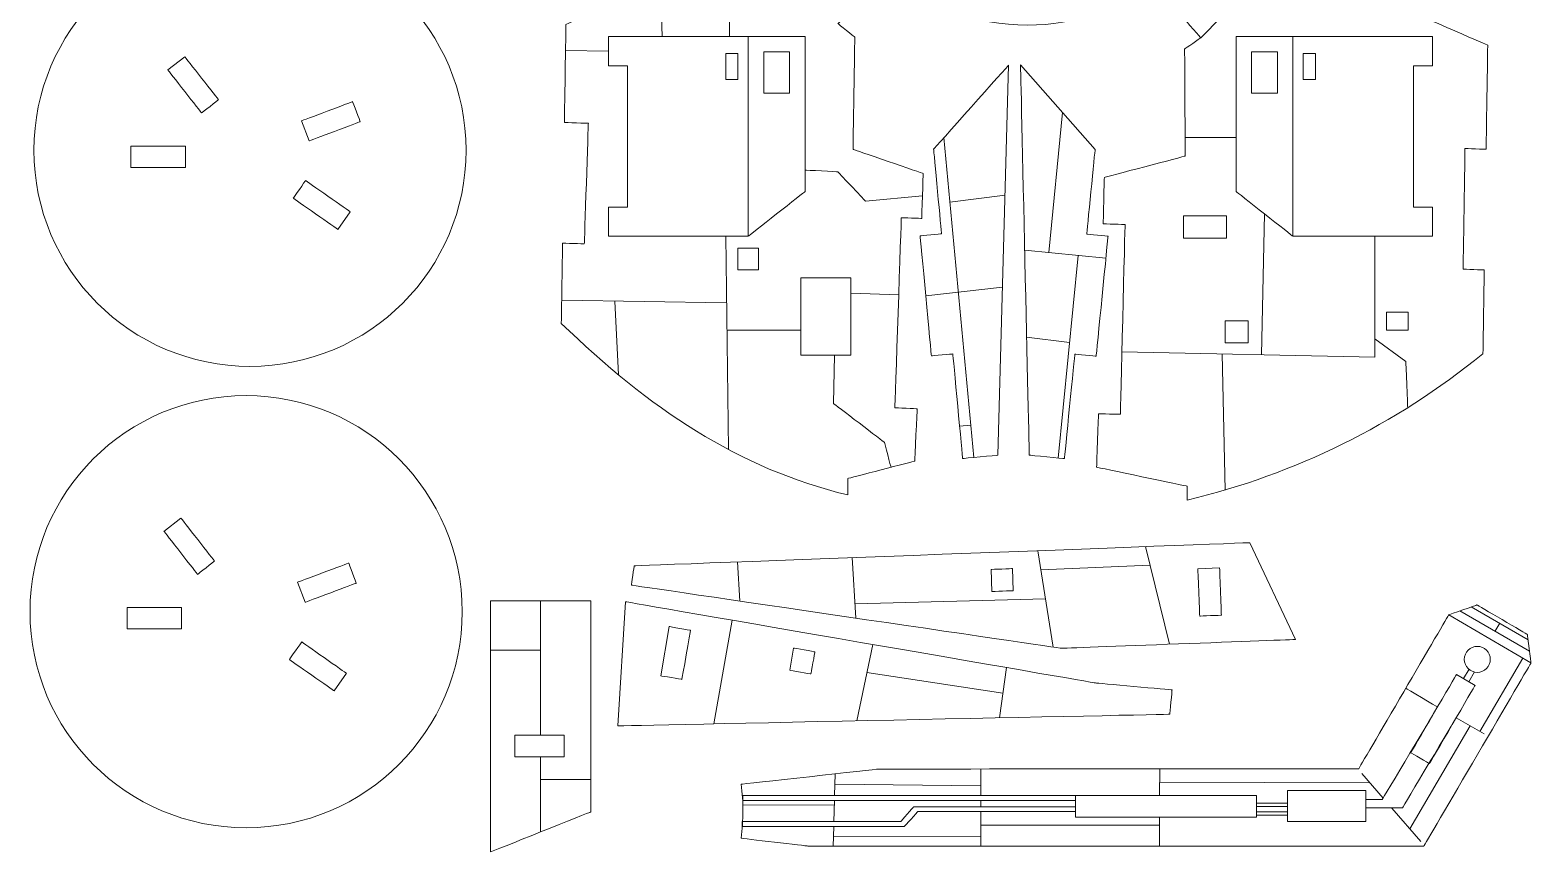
# Model space of a CAD drawing. Header units: centimetres. Extents: x -38.8 to 38.7, y -43.9 to 43.9.
# Drawn here: x -25.08 to -2.03, y -9.99 to 2.63 of the extents above; entities that cross this region are included whole.
import ezdxf

# ---------------------------------------------------------------- set-up
doc = ezdxf.new("R2010")
doc.units = ezdxf.units.CM
doc.header["$MEASUREMENT"] = 0
doc.layers.add('Layer 1', color=7, linetype='Continuous')

msp = doc.modelspace()

# ---------------------------------------------------------------- linework, layer by layer
at = {"layer": 'Layer 1', "color": 114, "lineweight": 20}
for points in [[(-14.39523, 1.87052), (-14.21003, 1.87052), (-14.21003, 2.2674), (-14.39523, 2.2674), (-14.39523, 1.87052)], [(-13.81315, 1.65885), (-13.41629, 1.65885), (-13.41629, 2.29385), (-13.81315, 2.29385), (-13.81315, 1.65885)], [(-6.3223, 1.65885), (-5.92544, 1.65885), (-5.92544, 2.29385), (-6.3223, 2.29385), (-6.3223, 1.65885)], [(-5.52856, 1.87052), (-5.34336, 1.87052), (-5.34336, 2.2674), (-5.52856, 2.2674), (-5.52856, 1.87052)], [(-7.36921, -0.56568), (-6.70775, -0.56568), (-6.70775, -0.22172), (-7.36921, -0.22172), (-7.36921, -0.56568)], [(-14.21015, -1.05185), (-13.89265, -1.05185), (-13.89265, -0.72113), (-14.21015, -0.72113), (-14.21015, -1.05185)], [(-13.24295, -2.36484), (-12.47567, -2.36484), (-12.47567, -1.17422), (-13.24295, -1.17422), (-13.24295, -2.36484)], [(-6.72906, -2.17261), (-6.37272, -2.17261), (-6.37272, -1.83319), (-6.72906, -1.83319), (-6.72906, -2.17261)], [(-4.24859, -1.97791), (-3.91787, -1.97791), (-3.91787, -1.70009), (-4.24859, -1.70009), (-4.24859, -1.97791)], [(-14.13548, -9.20045), (-9.02654, -9.20045), (-9.02654, -9.12571), (-14.13548, -9.12571), (-14.13548, -9.20045)], [(-9.02654, -9.45611), (-6.24818, -9.45611), (-6.24818, -9.12571), (-9.02654, -9.12571), (-9.02654, -9.45611)], [(-5.77279, -9.5233), (-4.56893, -9.5233), (-4.56893, -9.04706), (-5.77279, -9.04706), (-5.77279, -9.5233)], [(-6.24818, -9.29091), (-5.7728, -9.29091), (-5.7728, -9.23887), (-6.24818, -9.23887), (-6.24818, -9.29091)], [(-6.24818, -9.42716), (-5.7728, -9.42716), (-5.7728, -9.37512), (-6.24818, -9.37512), (-6.24818, -9.42716)]]:
    msp.add_lwpolyline(points, close=True, dxfattribs=at)
at = {"layer": 'Layer 1', "color": 250, "lineweight": 20}
for centre in [(-21.70038, 0.78318), (-21.7604, -6.30136)]:
    msp.add_ellipse(centre, major_axis=(0, 3.31744), ratio=1, dxfattribs=at)
at = {"layer": 'Layer 1', "color": 114, "lineweight": 20}
msp.add_ellipse((-2.85681, -7.03305), major_axis=(0, 0.19946), ratio=1, dxfattribs=at)
at = {"layer": 'Layer 1', "color": 250, "lineweight": 20}
for points, knots in [([(-7.02076, 4.14039), (-7.02076, 4.14039), (-7.02057, 4.14026), (-7.02057, 4.14026), (-7.02057, 4.14026), (-7.02057, 4.14026), (-6.15453, 3.47765), (-6.15453, 3.47765), (-6.15453, 3.47765), (-6.15453, 3.47765), (-5.94206, 3.80315), (-5.94206, 3.80315), (-5.94206, 3.80315), (-5.94206, 3.80315), (-2.69677, 2.39711), (-2.69677, 2.39711), (-2.69677, 2.39711), (-2.69677, 2.39711), (-2.72147, 0.79992), (-2.72147, 0.79992), (-2.72147, 0.79992), (-2.72147, 0.79992), (-3.04627, 0.81083), (-3.04627, 0.81083), (-3.04627, 0.81083), (-3.04627, 0.81083), (-3.07492, -1.04201), (-3.07492, -1.04201), (-3.07492, -1.04201), (-3.07492, -1.04201), (-2.75012, -1.05293), (-2.75012, -1.05293), (-2.75012, -1.05293), (-2.75012, -1.05293), (-2.77002, -2.33966), (-2.77002, -2.33966), (-2.77002, -2.33966), (-4.12542, -3.44066), (-5.64039, -4.18682), (-7.31088, -4.58708), (-7.31088, -4.58708), (-7.31088, -4.58708), (-7.31211, -4.37401), (-7.31211, -4.37401), (-7.31211, -4.37401), (-7.31211, -4.37401), (-8.70105, -4.08296), (-8.70105, -4.08296), (-8.70105, -4.08296), (-8.70105, -4.08296), (-8.67347, -3.26226), (-8.67347, -3.26226), (-8.67347, -3.26226), (-8.67347, -3.26226), (-8.33685, -3.27057), (-8.33685, -3.27057), (-8.33685, -3.27057), (-8.33685, -3.27057), (-8.26484, -0.35488), (-8.26484, -0.35488), (-8.26484, -0.35488), (-8.26484, -0.35488), (-8.60088, -0.34658), (-8.60088, -0.34658), (-8.60088, -0.34658), (-8.60088, -0.34658), (-8.58324, 0.36748), (-8.58324, 0.36748), (-8.58324, 0.36748), (-8.58324, 0.36748), (-7.34124, 0.69502), (-7.34124, 0.69502), (-7.34124, 0.69502), (-7.34124, 0.69502), (-7.35068, 2.33848), (-7.35068, 2.33848), (-7.35068, 2.33848), (-7.35068, 2.33848), (-7.10273, 2.51087), (-7.10273, 2.51087), (-7.10273, 2.51087), (-7.10273, 2.51087), (-7.81778, 3.33054), (-7.81778, 3.33054), (-7.81778, 3.33054), (-8.36474, 2.93755), (-9.03561, 2.70608), (-9.76054, 2.70608), (-9.76054, 2.70608), (-10.55921, 2.70608), (-11.29217, 2.98705), (-11.86626, 3.45538), (-11.86626, 3.45538), (-11.86626, 3.45538), (-12.673, 2.72878), (-12.673, 2.72878), (-12.673, 2.72878), (-12.673, 2.72878), (-12.41512, 2.51927), (-12.41512, 2.51927), (-12.41512, 2.51927), (-12.41512, 2.51927), (-12.44175, 0.79753), (-12.44175, 0.79753), (-12.44175, 0.79753), (-12.44175, 0.79753), (-11.36417, 0.42825), (-11.36417, 0.42825), (-11.36417, 0.42825), (-11.36417, 0.42825), (-11.38738, -0.26215), (-11.38738, -0.26215), (-11.38738, -0.26215), (-11.38738, -0.26215), (-11.70062, -0.25162), (-11.70062, -0.25162), (-11.70062, -0.25162), (-11.70062, -0.25162), (-11.79873, -3.17057), (-11.79873, -3.17057), (-11.79873, -3.17057), (-11.79873, -3.17057), (-11.4577, -3.1856), (-11.4577, -3.1856), (-11.4577, -3.1856), (-11.4577, -3.1856), (-11.49311, -3.9891), (-11.49311, -3.9891), (-11.49311, -3.9891), (-11.49311, -3.9891), (-12.52195, -4.25492), (-12.52195, -4.25492), (-12.52195, -4.25492), (-12.52195, -4.25492), (-12.52318, -4.50799), (-12.52318, -4.50799), (-12.52318, -4.50799), (-14.19367, -4.10773), (-15.58287, -3.17387), (-16.92063, -1.87444), (-16.92063, -1.87444), (-16.92063, -1.87444), (-16.90158, -0.64238), (-16.90158, -0.64238), (-16.90158, -0.64238), (-16.90158, -0.64238), (-16.56735, -0.65361), (-16.56735, -0.65361), (-16.56735, -0.65361), (-16.56735, -0.65361), (-16.50511, 1.1981), (-16.50511, 1.1981), (-16.50511, 1.1981), (-16.50511, 1.1981), (-16.87293, 1.21046), (-16.87293, 1.21046), (-16.87293, 1.21046), (-16.87293, 1.21046), (-16.84966, 2.71473), (-16.84966, 2.71473), (-16.84966, 2.71473), (-16.84966, 2.71473), (-13.73161, 4.07635), (-13.73161, 4.07635), (-13.73161, 4.07635), (-13.73161, 4.07635), (-13.40494, 3.55293), (-13.40494, 3.55293), (-13.40494, 3.55293), (-13.40494, 3.55293), (-12.52308, 4.1732), (-12.52308, 4.1732), (-12.52308, 4.1732), (-12.88366, 4.7058), (-13.0943, 5.34822), (-13.0943, 6.03984), (-13.0943, 6.03984), (-13.0943, 7.04117), (-12.65273, 7.93928), (-11.95381, 8.55038), (-11.95381, 8.55038), (-11.95381, 8.55038), (-12.67721, 9.38529), (-12.67721, 9.38529), (-12.67721, 9.38529), (-13.11466, 9.00647), (-13.43664, 8.58761), (-13.6647, 8.1362), (-13.6647, 8.1362), (-13.6647, 8.1362), (-16.83677, 9.78251), (-16.83677, 9.78251), (-16.83677, 9.78251), (-16.83677, 9.78251), (-16.82985, 10.70767), (-16.82985, 10.70767), (-16.82985, 10.70767), (-16.82985, 10.70767), (-16.49527, 10.70643), (-16.49527, 10.70643), (-16.49527, 10.70643), (-16.49527, 10.70643), (-16.48644, 13.10622), (-16.48644, 13.10622), (-16.48644, 13.10622), (-16.48644, 13.10622), (-16.81186, 13.10742), (-16.81186, 13.10742), (-16.81186, 13.10742), (-16.81186, 13.10742), (-16.80215, 14.40251), (-16.80215, 14.40251), (-16.80215, 14.40251), (-16.51901, 14.64522), (-16.22236, 14.87182), (-15.91066, 15.08049), (-15.91066, 15.08049), (-15.91066, 15.08049), (-15.72429, 14.79664), (-15.72429, 14.79664), (-15.72429, 14.79664), (-15.72429, 14.79664), (-15.44828, 14.97786), (-15.44828, 14.97786), (-15.44828, 14.97786), (-15.44828, 14.97786), (-15.63514, 15.26248), (-15.63514, 15.26248), (-15.63514, 15.26248), (-14.5206, 15.97191), (-13.1647, 16.56906), (-11.43005, 16.84842), (-11.43005, 16.84842), (-11.43005, 16.84842), (-11.37872, 16.48444), (-11.37872, 16.48444), (-11.37872, 16.48444), (-11.37872, 16.48444), (-11.05176, 16.53056), (-11.05176, 16.53056), (-11.05176, 16.53056), (-11.05176, 16.53056), (-11.09958, 16.89499), (-11.09958, 16.89499), (-11.09958, 16.89499), (-9.92705, 17.0276), (-8.74174, 17.01388), (-7.53482, 16.75276), (-7.53482, 16.75276), (-7.53482, 16.75276), (-7.60824, 16.41878), (-7.60824, 16.41878), (-7.60824, 16.41878), (-7.60824, 16.41878), (-7.28574, 16.34788), (-7.28574, 16.34788), (-7.28574, 16.34788), (-7.28574, 16.34788), (-7.21235, 16.68176), (-7.21235, 16.68176), (-7.21235, 16.68176), (-5.57248, 16.33011), (-4.29091, 15.62016), (-3.15688, 14.76267), (-3.15688, 14.76267), (-3.15688, 14.76267), (-3.36426, 14.49488), (-3.36426, 14.49488), (-3.36426, 14.49488), (-3.36426, 14.49488), (-3.10319, 14.2927), (-3.10319, 14.2927), (-3.10319, 14.2927), (-3.10319, 14.2927), (-2.89045, 14.55611), (-2.89045, 14.55611), (-2.89045, 14.55611), (-2.64284, 14.35146), (-2.39793, 14.13995), (-2.1601, 13.91032), (-2.1601, 13.91032), (-2.1601, 13.91032), (-2.16326, 13.05349), (-2.16326, 13.05349), (-2.16326, 13.05349), (-2.16326, 13.05349), (-2.48857, 13.05469), (-2.48857, 13.05469), (-2.48857, 13.05469), (-2.48857, 13.05469), (-2.48776, 10.65486), (-2.48776, 10.65486), (-2.48776, 10.65486), (-2.48776, 10.65486), (-2.17209, 10.6537), (-2.17209, 10.6537), (-2.17209, 10.6537), (-2.17209, 10.6537), (-2.17596, 9.60436), (-2.17596, 9.60436), (-2.17596, 9.60436), (-2.17596, 9.60436), (-5.7772, 8.00936), (-5.7772, 8.00936), (-5.7772, 8.00936), (-5.97018, 8.40591), (-6.20527, 8.74619), (-6.47649, 9.03821), (-6.47649, 9.03821), (-6.47649, 9.03821), (-7.30483, 8.30364), (-7.30483, 8.30364), (-7.30483, 8.30364), (-7.30483, 8.30364), (-7.31401, 8.30412), (-7.31401, 8.30412), (-7.31401, 8.30412), (-6.76346, 7.70954), (-6.42679, 6.91407), (-6.42679, 6.03984), (-6.42679, 6.03984), (-6.42679, 5.3339), (-6.6464, 4.67936), (-7.02076, 4.14039)], [0, 0, 0, 0, 0.01219512, 0.01219512, 0.01219512, 0.01219513, 0.02439024, 0.02439024, 0.02439024, 0.02439025, 0.03658537, 0.03658537, 0.03658537, 0.03658538, 0.04878049, 0.04878049, 0.04878049, 0.0487805, 0.06097561, 0.06097561, 0.06097561, 0.06097562, 0.07317073, 0.07317073, 0.07317073, 0.07317074, 0.08536585, 0.08536585, 0.08536585, 0.08536586, 0.09756098, 0.09756098, 0.09756098, 0.09756099, 0.1097561, 0.1097561, 0.1097561, 0.10975611, 0.12195122, 0.12195122, 0.12195122, 0.12195123, 0.13414634, 0.13414634, 0.13414634, 0.13414635, 0.14634146, 0.14634146, 0.14634146, 0.14634147, 0.15853659, 0.15853659, 0.15853659, 0.1585366, 0.17073171, 0.17073171, 0.17073171, 0.17073172, 0.18292683, 0.18292683, 0.18292683, 0.18292684, 0.19512195, 0.19512195, 0.19512195, 0.19512196, 0.20731707, 0.20731707, 0.20731707, 0.20731708, 0.2195122, 0.2195122, 0.2195122, 0.21951221, 0.23170732, 0.23170732, 0.23170732, 0.23170733, 0.24390244, 0.24390244, 0.24390244, 0.24390245, 0.25609756, 0.25609756, 0.25609756, 0.25609757, 0.26829268, 0.26829268, 0.26829268, 0.26829269, 0.2804878, 0.2804878, 0.2804878, 0.28048781, 0.29268293, 0.29268293, 0.29268293, 0.29268294, 0.30487805, 0.30487805, 0.30487805, 0.30487806, 0.31707317, 0.31707317, 0.31707317, 0.31707318, 0.32926829, 0.32926829, 0.32926829, 0.3292683, 0.34146341, 0.34146341, 0.34146341, 0.34146342, 0.35365854, 0.35365854, 0.35365854, 0.35365855, 0.36585366, 0.36585366, 0.36585366, 0.36585367, 0.37804878, 0.37804878, 0.37804878, 0.37804879, 0.3902439, 0.3902439, 0.3902439, 0.39024391, 0.40243902, 0.40243902, 0.40243902, 0.40243903, 0.41463415, 0.41463415, 0.41463415, 0.41463416, 0.42682927, 0.42682927, 0.42682927, 0.42682928, 0.43902439, 0.43902439, 0.43902439, 0.4390244, 0.45121951, 0.45121951, 0.45121951, 0.45121952, 0.46341463, 0.46341463, 0.46341463, 0.46341464, 0.47560976, 0.47560976, 0.47560976, 0.47560977, 0.48780488, 0.48780488, 0.48780488, 0.48780489, 0.5, 0.5, 0.5, 0.50000001, 0.51219512, 0.51219512, 0.51219512, 0.51219513, 0.52439024, 0.52439024, 0.52439024, 0.52439025, 0.53658537, 0.53658537, 0.53658537, 0.53658538, 0.54878049, 0.54878049, 0.54878049, 0.5487805, 0.56097561, 0.56097561, 0.56097561, 0.56097562, 0.57317073, 0.57317073, 0.57317073, 0.57317074, 0.58536585, 0.58536585, 0.58536585, 0.58536586, 0.59756098, 0.59756098, 0.59756098, 0.59756099, 0.6097561, 0.6097561, 0.6097561, 0.60975611, 0.62195122, 0.62195122, 0.62195122, 0.62195123, 0.63414634, 0.63414634, 0.63414634, 0.63414635, 0.64634146, 0.64634146, 0.64634146, 0.64634147, 0.65853659, 0.65853659, 0.65853659, 0.6585366, 0.67073171, 0.67073171, 0.67073171, 0.67073172, 0.68292683, 0.68292683, 0.68292683, 0.68292684, 0.69512195, 0.69512195, 0.69512195, 0.69512196, 0.70731707, 0.70731707, 0.70731707, 0.70731708, 0.7195122, 0.7195122, 0.7195122, 0.71951221, 0.73170732, 0.73170732, 0.73170732, 0.73170733, 0.74390244, 0.74390244, 0.74390244, 0.74390245, 0.75609756, 0.75609756, 0.75609756, 0.75609757, 0.76829268, 0.76829268, 0.76829268, 0.76829269, 0.7804878, 0.7804878, 0.7804878, 0.78048781, 0.79268293, 0.79268293, 0.79268293, 0.79268294, 0.80487805, 0.80487805, 0.80487805, 0.80487806, 0.81707317, 0.81707317, 0.81707317, 0.81707318, 0.82926829, 0.82926829, 0.82926829, 0.8292683, 0.84146341, 0.84146341, 0.84146341, 0.84146342, 0.85365854, 0.85365854, 0.85365854, 0.85365855, 0.86585366, 0.86585366, 0.86585366, 0.86585367, 0.87804878, 0.87804878, 0.87804878, 0.87804879, 0.8902439, 0.8902439, 0.8902439, 0.89024391, 0.90243902, 0.90243902, 0.90243902, 0.90243903, 0.91463415, 0.91463415, 0.91463415, 0.91463416, 0.92682927, 0.92682927, 0.92682927, 0.92682928, 0.93902439, 0.93902439, 0.93902439, 0.9390244, 0.95121951, 0.95121951, 0.95121951, 0.95121952, 0.96341463, 0.96341463, 0.96341463, 0.96341464, 0.97560976, 0.97560976, 0.97560976, 0.97560977, 1, 1, 1, 1]), ([(-10.05299, 2.09127), (-10.05299, 2.09127), (-10.2191, -3.89836), (-10.2191, -3.89836), (-10.2191, -3.89836), (-10.2191, -3.89836), (-10.75886, -3.94898), (-10.75886, -3.94898), (-10.75886, -3.94898), (-10.75886, -3.94898), (-10.9094, -2.34358), (-10.9094, -2.34358), (-10.9094, -2.34358), (-10.9094, -2.34358), (-11.23816, -2.37441), (-11.23816, -2.37441), (-11.23816, -2.37441), (-11.23816, -2.37441), (-11.41113, -0.52975), (-11.41113, -0.52975), (-11.41113, -0.52975), (-11.41113, -0.52975), (-11.08238, -0.49893), (-11.08238, -0.49893), (-11.08238, -0.49893), (-11.08238, -0.49893), (-11.20431, 0.8014), (-11.20431, 0.8014), (-11.20431, 0.8014), (-11.20431, 0.8014), (-10.05299, 2.09127), (-10.05299, 2.09127)], [0, 0, 0, 0, 0.11111111, 0.11111111, 0.11111111, 0.11111112, 0.22222222, 0.22222222, 0.22222222, 0.22222223, 0.33333333, 0.33333333, 0.33333333, 0.33333334, 0.44444444, 0.44444444, 0.44444444, 0.44444445, 0.55555556, 0.55555556, 0.55555556, 0.55555557, 0.66666667, 0.66666667, 0.66666667, 0.66666668, 0.77777778, 0.77777778, 0.77777778, 0.77777779, 1, 1, 1, 1]), ([(-9.86949, 2.09363), (-9.86949, 2.09363), (-8.72512, 0.79742), (-8.72512, 0.79742), (-8.72512, 0.79742), (-8.72512, 0.79742), (-8.85405, -0.50247), (-8.85405, -0.50247), (-8.85405, -0.50247), (-8.85405, -0.50247), (-8.52546, -0.53506), (-8.52546, -0.53506), (-8.52546, -0.53506), (-8.52546, -0.53506), (-8.70835, -2.37908), (-8.70835, -2.37908), (-8.70835, -2.37908), (-8.70835, -2.37908), (-9.03694, -2.34649), (-9.03694, -2.34649), (-9.03694, -2.34649), (-9.03694, -2.34649), (-9.19611, -3.95132), (-9.19611, -3.95132), (-9.19611, -3.95132), (-9.19611, -3.95132), (-9.7356, -3.89782), (-9.7356, -3.89782), (-9.7356, -3.89782), (-9.7356, -3.89782), (-9.86949, 2.09363), (-9.86949, 2.09363)], [0, 0, 0, 0, 0.11111111, 0.11111111, 0.11111111, 0.11111112, 0.22222222, 0.22222222, 0.22222222, 0.22222223, 0.33333333, 0.33333333, 0.33333333, 0.33333334, 0.44444444, 0.44444444, 0.44444444, 0.44444445, 0.55555556, 0.55555556, 0.55555556, 0.55555557, 0.66666667, 0.66666667, 0.66666667, 0.66666668, 0.77777778, 0.77777778, 0.77777778, 0.77777779, 1, 1, 1, 1]), ([(-6.3488, -5.24186), (-6.3488, -5.24186), (-5.64904, -6.72833), (-5.64904, -6.72833), (-5.64904, -6.72833), (-5.64904, -6.72833), (-9.24173, -6.86347), (-9.24173, -6.86347), (-9.24173, -6.86347), (-9.24173, -6.86347), (-15.84511, -5.89375), (-15.84511, -5.89375), (-15.84511, -5.89375), (-15.84511, -5.89375), (-15.8015, -5.59677), (-15.8015, -5.59677), (-15.8015, -5.59677), (-15.8015, -5.59677), (-6.3488, -5.24186), (-6.3488, -5.24186)], [0, 0, 0, 0, 0.16666667, 0.16666667, 0.16666667, 0.16666668, 0.33333333, 0.33333333, 0.33333333, 0.33333334, 0.5, 0.5, 0.5, 0.50000001, 0.66666667, 0.66666667, 0.66666667, 0.66666668, 1, 1, 1, 1]), ([(-18.00934, -6.13242), (-18.00934, -6.13242), (-16.46644, -6.13242), (-16.46644, -6.13242), (-16.46644, -6.13242), (-16.46644, -6.13242), (-16.46644, -9.37616), (-16.46644, -9.37616), (-16.46644, -9.37616), (-16.46644, -9.37616), (-18.00934, -9.99099), (-18.00934, -9.99099), (-18.00934, -9.99099), (-18.00934, -9.99099), (-18.00934, -6.13242), (-18.00934, -6.13242)], [0, 0, 0, 0, 0.2, 0.2, 0.2, 0.20000001, 0.4, 0.4, 0.4, 0.40000001, 0.6, 0.6, 0.6, 0.60000001, 1, 1, 1, 1]), ([(-15.93678, -6.14842), (-15.93678, -6.14842), (-16.05433, -8.05416), (-16.05433, -8.05416), (-16.05433, -8.05416), (-16.05433, -8.05416), (-7.5778, -7.87626), (-7.5778, -7.87626), (-7.5778, -7.87626), (-7.5778, -7.87626), (-7.54375, -7.50288), (-7.54375, -7.50288), (-7.54375, -7.50288), (-7.54375, -7.50288), (-8.71752, -7.39582), (-8.71752, -7.39582), (-8.71752, -7.39582), (-8.71752, -7.39582), (-15.93678, -6.14842), (-15.93678, -6.14842)], [0, 0, 0, 0, 0.16666667, 0.16666667, 0.16666667, 0.16666668, 0.33333333, 0.33333333, 0.33333333, 0.33333334, 0.5, 0.5, 0.5, 0.50000001, 0.66666667, 0.66666667, 0.66666667, 0.66666668, 1, 1, 1, 1]), ([(-14.16091, -9.77955), (-14.12424, -9.50186), (-14.11916, -9.22555), (-14.16091, -8.95133), (-14.16091, -8.95133), (-14.16091, -8.95133), (-12.05679, -8.71786), (-12.05679, -8.71786), (-12.05679, -8.71786), (-12.05679, -8.71786), (-4.67701, -8.71249), (-4.67701, -8.71249), (-4.67701, -8.71249), (-4.67701, -8.71249), (-3.29599, -6.34931), (-3.29599, -6.34931), (-3.29599, -6.34931), (-3.29599, -6.34931), (-2.86251, -6.19752), (-2.86251, -6.19752), (-2.86251, -6.19752), (-2.86251, -6.19752), (-2.08773, -6.64987), (-2.08773, -6.64987), (-2.08773, -6.64987), (-2.08773, -6.64987), (-2.03271, -7.08756), (-2.03271, -7.08756), (-2.03271, -7.08756), (-2.03271, -7.08756), (-3.67619, -9.89984), (-3.67619, -9.89984), (-3.67619, -9.89984), (-3.67619, -9.89984), (-13.13673, -9.89984), (-13.13673, -9.89984), (-13.13673, -9.89984), (-13.13673, -9.89984), (-14.16091, -9.77955), (-14.16091, -9.77955)], [0, 0, 0, 0, 0.09090909, 0.09090909, 0.09090909, 0.0909091, 0.18181818, 0.18181818, 0.18181818, 0.18181819, 0.27272727, 0.27272727, 0.27272727, 0.27272728, 0.36363636, 0.36363636, 0.36363636, 0.36363637, 0.45454545, 0.45454545, 0.45454545, 0.45454546, 0.54545455, 0.54545455, 0.54545455, 0.54545456, 0.63636364, 0.63636364, 0.63636364, 0.63636365, 0.72727273, 0.72727273, 0.72727273, 0.72727274, 0.81818182, 0.81818182, 0.81818182, 0.81818183, 1, 1, 1, 1])]:
    msp.add_open_spline(points, degree=3, knots=knots, dxfattribs=at)
at = {"layer": 'Layer 1', "color": 114, "lineweight": 20}
for points in [[(-14.33868, 3.808), (-14.33868, 3.808), (-14.33868, 2.53198), (-14.33868, 2.53198)], [(-7.10273, 2.51087), (-7.10273, 2.51087), (-6.15453, 3.47765), (-6.15453, 3.47765)], [(-15.39635, 3.3475), (-15.39635, 3.3475), (-15.37278, 2.53198), (-15.37278, 2.53198)], [(-16.8558, 2.31733), (-16.8558, 2.31733), (-16.19443, 2.30709), (-16.19443, 2.30709)], [(-14.05131, 2.53198), (-14.05131, 2.53198), (-14.05131, -0.53719), (-14.05131, -0.53719)], [(-5.68728, 2.53198), (-5.68728, 2.53198), (-5.68728, -0.53719), (-5.68728, -0.53719)], [(-9.22447, 1.36304), (-9.22447, 1.36304), (-9.43762, -0.78628), (-9.43762, -0.78628)], [(-11.04616, 0.97858), (-11.04616, 0.97858), (-10.58556, -3.93272), (-10.58556, -3.93272)], [(-6.56041, 0.98224), (-6.56041, 0.98224), (-7.34288, 0.98224), (-7.34288, 0.98224)], [(-10.10836, 0.09471), (-10.10836, 0.09471), (-10.95322, -0.01241), (-10.95322, -0.01241)], [(-6.12384, -0.19323), (-6.12384, -0.19323), (-6.16939, -2.3547), (-6.16939, -2.3547)], [(-14.39386, -0.53719), (-14.39386, -0.53719), (-14.35565, -3.80859), (-14.35565, -3.80859)], [(-9.80594, -0.74975), (-9.80594, -0.74975), (-8.55901, -0.87341), (-8.55901, -0.87341)], [(-8.98332, -0.83132), (-8.98332, -0.83132), (-9.29178, -3.94183), (-9.29178, -3.94183)], [(-11.32464, -1.45208), (-11.32464, -1.45208), (-10.14759, -1.32009), (-10.14759, -1.32009)], [(-16.91511, -1.51806), (-16.91511, -1.51806), (-14.38194, -1.55723), (-14.38194, -1.55723)], [(-16.09996, -1.53066), (-16.09996, -1.53066), (-16.0445, -2.6634), (-16.0445, -2.6634)], [(-11.74046, -1.43703), (-11.74046, -1.43703), (-12.47567, -1.41232), (-12.47567, -1.41232)], [(-13.24296, -1.98081), (-13.24296, -1.98081), (-14.37699, -1.98081), (-14.37699, -1.98081)], [(-9.11597, -2.16897), (-9.11597, -2.16897), (-9.77604, -2.08788), (-9.77604, -2.08788)], [(-6.77532, -2.34192), (-6.77532, -2.34192), (-6.72623, -4.43581), (-6.72623, -4.43581)], [(-10.63191, -3.4384), (-10.63191, -3.4384), (-10.8052, -3.45465), (-10.8052, -3.45465)], [(-12.45495, -5.47154), (-12.45495, -5.47154), (-12.39789, -6.39998), (-12.39789, -6.39998)], [(-9.60411, -5.3643), (-9.60411, -5.3643), (-9.36866, -6.84482), (-9.36866, -6.84482)], [(-7.95032, -5.3021), (-7.95032, -5.3021), (-7.58075, -6.80099), (-7.58075, -6.80099)], [(-14.21541, -5.53775), (-14.21541, -5.53775), (-14.17863, -6.13847), (-14.17863, -6.13847)], [(-7.88053, -5.58511), (-7.88053, -5.58511), (-9.55706, -5.66013), (-9.55706, -5.66013)], [(-17.23789, -6.13242), (-17.23789, -6.13242), (-17.23789, -8.19924), (-17.23789, -8.19924)], [(-12.41141, -6.17984), (-12.41141, -6.17984), (-9.48638, -6.10456), (-9.48638, -6.10456)], [(-14.29511, -6.43207), (-14.29511, -6.43207), (-14.57878, -8.02319), (-14.57878, -8.02319)], [(-3.29599, -6.34931), (-3.29599, -6.34931), (-2.03271, -7.08756), (-2.03271, -7.08756)], [(-2.05649, -6.90887), (-2.05649, -6.90887), (-3.12662, -6.29), (-3.12662, -6.29)], [(-2.94879, -6.22773), (-2.94879, -6.22773), (-2.07752, -6.73101), (-2.07752, -6.73101)], [(-2.58516, -6.60442), (-2.58516, -6.60442), (-2.51315, -6.47937), (-2.51315, -6.47937)], [(-18.00934, -6.8939), (-18.00934, -6.8939), (-17.23789, -6.8939), (-17.23789, -6.8939)], [(-12.13912, -6.8046), (-12.13912, -6.8046), (-12.38204, -7.97708), (-12.38204, -7.97708)], [(-2.8157, -8.14093), (-2.8157, -8.14093), (-2.1575, -7.01463), (-2.1575, -7.01463)], [(-12.22793, -7.23326), (-12.22793, -7.23326), (-10.14217, -7.55271), (-10.14217, -7.55271)], [(-10.19516, -7.92905), (-10.19516, -7.92905), (-10.08745, -7.15911), (-10.08745, -7.15911)], [(-3.06746, -7.32927), (-3.06746, -7.32927), (-2.98358, -7.18573), (-2.98358, -7.18573)], [(-2.89985, -7.22681), (-2.89985, -7.22681), (-2.98715, -7.3762), (-2.98715, -7.3762)], [(-3.89466, -9.63572), (-3.89466, -9.63572), (-2.9668, -8.05337), (-2.9668, -8.05337)], [(-17.23789, -8.53065), (-17.23789, -8.53065), (-17.23789, -9.68357), (-17.23789, -9.68357)], [(-10.47801, -8.71671), (-10.47801, -8.71671), (-10.47813, -9.1253), (-10.47813, -9.1253)], [(-7.73295, -8.71249), (-7.73295, -8.71249), (-7.73393, -9.12571), (-7.73393, -9.12571)], [(-17.23789, -8.87827), (-17.23789, -8.87827), (-16.46644, -8.87827), (-16.46644, -8.87827)], [(-12.71524, -8.79092), (-12.71524, -8.79092), (-12.72404, -9.12466), (-12.72404, -9.12466)], [(-10.47898, -8.97424), (-10.47898, -8.97424), (-12.71947, -8.9514), (-12.71947, -8.9514)], [(-4.50615, -8.93051), (-4.50615, -8.93051), (-7.73344, -8.9191), (-7.73344, -8.9191)], [(-4.63168, -8.78574), (-4.63168, -8.78574), (-4.30392, -9.16374), (-4.30392, -9.16374)], [(-12.72605, -9.20086), (-12.72605, -9.20086), (-12.7341, -9.52279), (-12.7341, -9.52279)], [(-10.47898, -9.2015), (-10.47898, -9.2015), (-10.47898, -9.29524), (-10.47898, -9.29524)], [(-14.13651, -9.26527), (-14.13651, -9.26527), (-12.72792, -9.27189), (-12.72792, -9.27189)], [(-10.47898, -9.37451), (-10.47898, -9.37451), (-10.47898, -9.89984), (-10.47898, -9.89984)], [(-4.17134, -9.31665), (-4.17134, -9.31665), (-3.72616, -9.83007), (-3.72616, -9.83007)], [(-12.73655, -9.59897), (-12.73655, -9.59897), (-12.74448, -9.89984), (-12.74448, -9.89984)], [(-10.47898, -9.57947), (-10.47898, -9.57947), (-7.73393, -9.57947), (-7.73393, -9.57947)], [(-7.73393, -9.45612), (-7.73393, -9.45612), (-7.73393, -9.89984), (-7.73393, -9.89984)], [(-10.47898, -9.75172), (-10.47898, -9.75172), (-12.74052, -9.7494), (-12.74052, -9.7494)]]:
    msp.add_open_spline(points, degree=3, dxfattribs=at)
for points, knots in [([(-16.19443, -0.53719), (-16.19443, -0.53719), (-16.19443, -0.08739), (-16.19443, -0.08739), (-16.19443, -0.08739), (-16.19443, -0.08739), (-15.90339, -0.08739), (-15.90339, -0.08739), (-15.90339, -0.08739), (-15.90339, -0.08739), (-15.90339, 2.08219), (-15.90339, 2.08219), (-15.90339, 2.08219), (-15.90339, 2.08219), (-16.19443, 2.08219), (-16.19443, 2.08219), (-16.19443, 2.08219), (-16.19443, 2.08219), (-16.19443, 2.53198), (-16.19443, 2.53198), (-16.19443, 2.53198), (-16.19443, 2.53198), (-13.17818, 2.53198), (-13.17818, 2.53198), (-13.17818, 2.53198), (-13.17818, 2.53198), (-13.17818, 0.15073), (-13.17818, 0.15073), (-13.17818, 0.15073), (-13.17818, 0.15073), (-14.05131, -0.53719), (-14.05131, -0.53719), (-14.05131, -0.53719), (-14.05131, -0.53719), (-16.19443, -0.53719), (-16.19443, -0.53719)], [0, 0, 0, 0, 0.1, 0.1, 0.1, 0.10000001, 0.2, 0.2, 0.2, 0.20000001, 0.3, 0.3, 0.3, 0.30000001, 0.4, 0.4, 0.4, 0.40000001, 0.5, 0.5, 0.5, 0.50000001, 0.6, 0.6, 0.6, 0.60000001, 0.7, 0.7, 0.7, 0.70000001, 0.8, 0.8, 0.8, 0.80000001, 1, 1, 1, 1]), ([(-6.56041, 2.53198), (-6.56041, 2.53198), (-3.54416, 2.53198), (-3.54416, 2.53198), (-3.54416, 2.53198), (-3.54416, 2.53198), (-3.54416, 2.08219), (-3.54416, 2.08219), (-3.54416, 2.08219), (-3.54416, 2.08219), (-3.8352, 2.08219), (-3.8352, 2.08219), (-3.8352, 2.08219), (-3.8352, 2.08219), (-3.8352, -0.08739), (-3.8352, -0.08739), (-3.8352, -0.08739), (-3.8352, -0.08739), (-3.54416, -0.08739), (-3.54416, -0.08739), (-3.54416, -0.08739), (-3.54416, -0.08739), (-3.54416, -0.53719), (-3.54416, -0.53719), (-3.54416, -0.53719), (-3.54416, -0.53719), (-5.68728, -0.53719), (-5.68728, -0.53719), (-5.68728, -0.53719), (-5.68728, -0.53719), (-6.56041, 0.15073), (-6.56041, 0.15073), (-6.56041, 0.15073), (-6.56041, 0.15073), (-6.56041, 2.53198), (-6.56041, 2.53198)], [0, 0, 0, 0, 0.1, 0.1, 0.1, 0.10000001, 0.2, 0.2, 0.2, 0.20000001, 0.3, 0.3, 0.3, 0.30000001, 0.4, 0.4, 0.4, 0.40000001, 0.5, 0.5, 0.5, 0.50000001, 0.6, 0.6, 0.6, 0.60000001, 0.7, 0.7, 0.7, 0.70000001, 0.8, 0.8, 0.8, 0.80000001, 1, 1, 1, 1]), ([(-11.37577, 0.08305), (-11.37577, 0.08305), (-12.25074, 0.0032), (-12.25074, 0.0032), (-12.25074, 0.0032), (-12.25074, 0.0032), (-12.67407, 0.45299), (-12.67407, 0.45299), (-12.67407, 0.45299), (-12.67407, 0.45299), (-13.17818, 0.47945), (-13.17818, 0.47945)], [0, 0, 0, 0, 0.25, 0.25, 0.25, 0.25000001, 0.5, 0.5, 0.5, 0.50000001, 1, 1, 1, 1]), ([(-8.31311, -2.30952), (-8.31311, -2.30952), (-4.43233, -2.39131), (-4.43233, -2.39131), (-4.43233, -2.39131), (-4.43233, -2.39131), (-4.43233, -0.53719), (-4.43233, -0.53719)], [0, 0, 0, 0, 0.33333333, 0.33333333, 0.33333333, 0.33333334, 1, 1, 1, 1]), ([(-4.43233, -2.11349), (-4.43233, -2.11349), (-3.95607, -2.45745), (-3.95607, -2.45745), (-3.95607, -2.45745), (-3.95607, -2.45745), (-3.92563, -3.16847), (-3.92563, -3.16847)], [0, 0, 0, 0, 0.33333333, 0.33333333, 0.33333333, 0.33333334, 1, 1, 1, 1]), ([(-12.72695, -2.36485), (-12.72695, -2.36485), (-12.74018, -3.10565), (-12.74018, -3.10565), (-12.74018, -3.10565), (-12.74018, -3.10565), (-11.95966, -3.70097), (-11.95966, -3.70097), (-11.95966, -3.70097), (-11.95966, -3.70097), (-11.85827, -4.0854), (-11.85827, -4.0854)], [0, 0, 0, 0, 0.25, 0.25, 0.25, 0.25000001, 0.5, 0.5, 0.5, 0.50000001, 1, 1, 1, 1]), ([(-4.56893, -9.18595), (-4.56893, -9.18595), (-4.31748, -9.18595), (-4.31748, -9.18595), (-4.31748, -9.18595), (-4.31748, -9.18595), (-3.46724, -7.76334), (-3.46724, -7.76334), (-3.46724, -7.76334), (-3.46724, -7.76334), (-3.95557, -7.47797), (-3.95557, -7.47797)], [0, 0, 0, 0, 0.25, 0.25, 0.25, 0.25000001, 0.5, 0.5, 0.5, 0.50000001, 1, 1, 1, 1]), ([(-2.75313, -8.1772), (-2.75313, -8.1772), (-3.18047, -7.92954), (-3.18047, -7.92954), (-3.18047, -7.92954), (-3.18047, -7.92954), (-4.0066, -9.31163), (-4.0066, -9.31163), (-4.0066, -9.31163), (-4.0066, -9.31163), (-4.56893, -9.31163), (-4.56893, -9.31163)], [0, 0, 0, 0, 0.25, 0.25, 0.25, 0.25000001, 0.5, 0.5, 0.5, 0.50000001, 1, 1, 1, 1]), ([(-9.02654, -9.29683), (-9.02654, -9.29683), (-11.5121, -9.29683), (-11.5121, -9.29683), (-11.5121, -9.29683), (-11.5121, -9.29683), (-11.70562, -9.52321), (-11.70562, -9.52321), (-11.70562, -9.52321), (-11.70562, -9.52321), (-14.14161, -9.52364), (-14.14161, -9.52364), (-14.14161, -9.52364), (-14.14161, -9.52364), (-14.14161, -9.59839), (-14.14161, -9.59839), (-14.14161, -9.59839), (-14.14161, -9.59839), (-11.65482, -9.59941), (-11.65482, -9.59941), (-11.65482, -9.59941), (-11.65482, -9.59941), (-11.44596, -9.37158), (-11.44596, -9.37158), (-11.44596, -9.37158), (-11.44596, -9.37158), (-9.02654, -9.37158), (-9.02654, -9.37158), (-9.02654, -9.37158), (-9.02654, -9.37158), (-9.02654, -9.29683), (-9.02654, -9.29683)], [0, 0, 0, 0, 0.11111111, 0.11111111, 0.11111111, 0.11111112, 0.22222222, 0.22222222, 0.22222222, 0.22222223, 0.33333333, 0.33333333, 0.33333333, 0.33333334, 0.44444444, 0.44444444, 0.44444444, 0.44444445, 0.55555556, 0.55555556, 0.55555556, 0.55555557, 0.66666667, 0.66666667, 0.66666667, 0.66666668, 0.77777778, 0.77777778, 0.77777778, 0.77777779, 1, 1, 1, 1])]:
    msp.add_open_spline(points, degree=3, knots=knots, dxfattribs=at)
at = {"layer": 'Layer 1', "color": 240, "lineweight": 20}
for points in [[(-22.96096, 2.01682), (-22.96096, 2.01682), (-22.70092, 2.22033), (-22.70092, 2.22033), (-22.70092, 2.22033), (-22.70092, 2.22033), (-22.18433, 1.56025), (-22.18433, 1.56025), (-22.18433, 1.56025), (-22.18433, 1.56025), (-22.44437, 1.35674), (-22.44437, 1.35674), (-22.44437, 1.35674), (-22.44437, 1.35674), (-22.96096, 2.01682), (-22.96096, 2.01682)], [(-20.9093, 1.23638), (-20.9093, 1.23638), (-20.79338, 0.9272), (-20.79338, 0.9272), (-20.79338, 0.9272), (-20.79338, 0.9272), (-20.00853, 1.22146), (-20.00853, 1.22146), (-20.00853, 1.22146), (-20.00853, 1.22146), (-20.12445, 1.53064), (-20.12445, 1.53064), (-20.12445, 1.53064), (-20.12445, 1.53064), (-20.9093, 1.23638), (-20.9093, 1.23638)], [(-22.68969, 0.84881), (-22.68969, 0.84881), (-22.68969, 0.51862), (-22.68969, 0.51862), (-22.68969, 0.51862), (-22.68969, 0.51862), (-23.52789, 0.51862), (-23.52789, 0.51862), (-23.52789, 0.51862), (-23.52789, 0.51862), (-23.52789, 0.84881), (-23.52789, 0.84881), (-23.52789, 0.84881), (-23.52789, 0.84881), (-22.68969, 0.84881), (-22.68969, 0.84881)], [(-20.16026, -0.16218), (-20.16026, -0.16218), (-20.3497, -0.43264), (-20.3497, -0.43264), (-20.3497, -0.43264), (-20.3497, -0.43264), (-21.03623, 0.04824), (-21.03623, 0.04824), (-21.03623, 0.04824), (-21.03623, 0.04824), (-20.8468, 0.3187), (-20.8468, 0.3187), (-20.8468, 0.3187), (-20.8468, 0.3187), (-20.16026, -0.16218), (-20.16026, -0.16218)], [(-23.02098, -5.06772), (-23.02098, -5.06772), (-22.76094, -4.86421), (-22.76094, -4.86421), (-22.76094, -4.86421), (-22.76094, -4.86421), (-22.24435, -5.52429), (-22.24435, -5.52429), (-22.24435, -5.52429), (-22.24435, -5.52429), (-22.50439, -5.7278), (-22.50439, -5.7278), (-22.50439, -5.7278), (-22.50439, -5.7278), (-23.02098, -5.06772), (-23.02098, -5.06772)], [(-20.96932, -5.84816), (-20.96932, -5.84816), (-20.8534, -6.15734), (-20.8534, -6.15734), (-20.8534, -6.15734), (-20.8534, -6.15734), (-20.06855, -5.86308), (-20.06855, -5.86308), (-20.06855, -5.86308), (-20.06855, -5.86308), (-20.18447, -5.5539), (-20.18447, -5.5539), (-20.18447, -5.5539), (-20.18447, -5.5539), (-20.96932, -5.84816), (-20.96932, -5.84816)], [(-9.99442, -5.6397), (-9.99442, -5.6397), (-9.98163, -5.97953), (-9.98163, -5.97953), (-9.98163, -5.97953), (-9.98163, -5.97953), (-10.30931, -5.99185), (-10.30931, -5.99185), (-10.30931, -5.99185), (-10.30931, -5.99185), (-10.3221, -5.65203), (-10.3221, -5.65203), (-10.3221, -5.65203), (-10.3221, -5.65203), (-9.99442, -5.6397), (-9.99442, -5.6397)], [(-6.8135, -5.63032), (-6.8135, -5.63032), (-7.14676, -5.64296), (-7.14676, -5.64296), (-7.14676, -5.64296), (-7.14676, -5.64296), (-7.11925, -6.36841), (-7.11925, -6.36841), (-7.11925, -6.36841), (-7.11925, -6.36841), (-6.78599, -6.35578), (-6.78599, -6.35578), (-6.78599, -6.35578), (-6.78599, -6.35578), (-6.8135, -5.63032), (-6.8135, -5.63032)], [(-22.74971, -6.23573), (-22.74971, -6.23573), (-22.74971, -6.56592), (-22.74971, -6.56592), (-22.74971, -6.56592), (-22.74971, -6.56592), (-23.58791, -6.56592), (-23.58791, -6.56592), (-23.58791, -6.56592), (-23.58791, -6.56592), (-23.58791, -6.23573), (-23.58791, -6.23573), (-23.58791, -6.23573), (-23.58791, -6.23573), (-22.74971, -6.23573), (-22.74971, -6.23573)], [(-15.26609, -6.52837), (-15.26609, -6.52837), (-15.39095, -7.28704), (-15.39095, -7.28704), (-15.39095, -7.28704), (-15.39095, -7.28704), (-15.06889, -7.34004), (-15.06889, -7.34004), (-15.06889, -7.34004), (-15.06889, -7.34004), (-14.9353, -6.58705), (-14.9353, -6.58705), (-14.9353, -6.58705), (-14.9353, -6.58705), (-15.26609, -6.52837), (-15.26609, -6.52837)], [(-20.22028, -7.24672), (-20.22028, -7.24672), (-20.40972, -7.51718), (-20.40972, -7.51718), (-20.40972, -7.51718), (-20.40972, -7.51718), (-21.09625, -7.0363), (-21.09625, -7.0363), (-21.09625, -7.0363), (-21.09625, -7.0363), (-20.90682, -6.76584), (-20.90682, -6.76584), (-20.90682, -6.76584), (-20.90682, -6.76584), (-20.22028, -7.24672), (-20.22028, -7.24672)], [(-13.35378, -6.85985), (-13.35378, -6.85985), (-13.41402, -7.19935), (-13.41402, -7.19935), (-13.41402, -7.19935), (-13.41402, -7.19935), (-13.08721, -7.25734), (-13.08721, -7.25734), (-13.08721, -7.25734), (-13.08721, -7.25734), (-13.02698, -6.91782), (-13.02698, -6.91782), (-13.02698, -6.91782), (-13.02698, -6.91782), (-13.35378, -6.85985), (-13.35378, -6.85985)], [(-3.17638, -7.26563), (-3.17638, -7.26563), (-2.89021, -7.43286), (-2.89021, -7.43286), (-2.89021, -7.43286), (-2.89021, -7.43286), (-3.59179, -8.63338), (-3.59179, -8.63338), (-3.59179, -8.63338), (-3.59179, -8.63338), (-3.87796, -8.46615), (-3.87796, -8.46615), (-3.87796, -8.46615), (-3.87796, -8.46615), (-3.17638, -7.26563), (-3.17638, -7.26563)], [(-17.63617, -8.19924), (-17.63617, -8.19924), (-17.63617, -8.53065), (-17.63617, -8.53065), (-17.63617, -8.53065), (-17.63617, -8.53065), (-16.87488, -8.53065), (-16.87488, -8.53065), (-16.87488, -8.53065), (-16.87488, -8.53065), (-16.87488, -8.19924), (-16.87488, -8.19924), (-16.87488, -8.19924), (-16.87488, -8.19924), (-17.63617, -8.19924), (-17.63617, -8.19924)]]:
    msp.add_open_spline(points, degree=3, knots=[0, 0, 0, 0, 0.2, 0.2, 0.2, 0.20000001, 0.4, 0.4, 0.4, 0.40000001, 0.6, 0.6, 0.6, 0.60000001, 1, 1, 1, 1], dxfattribs=at)

doc.saveas('drawing.dxf')
